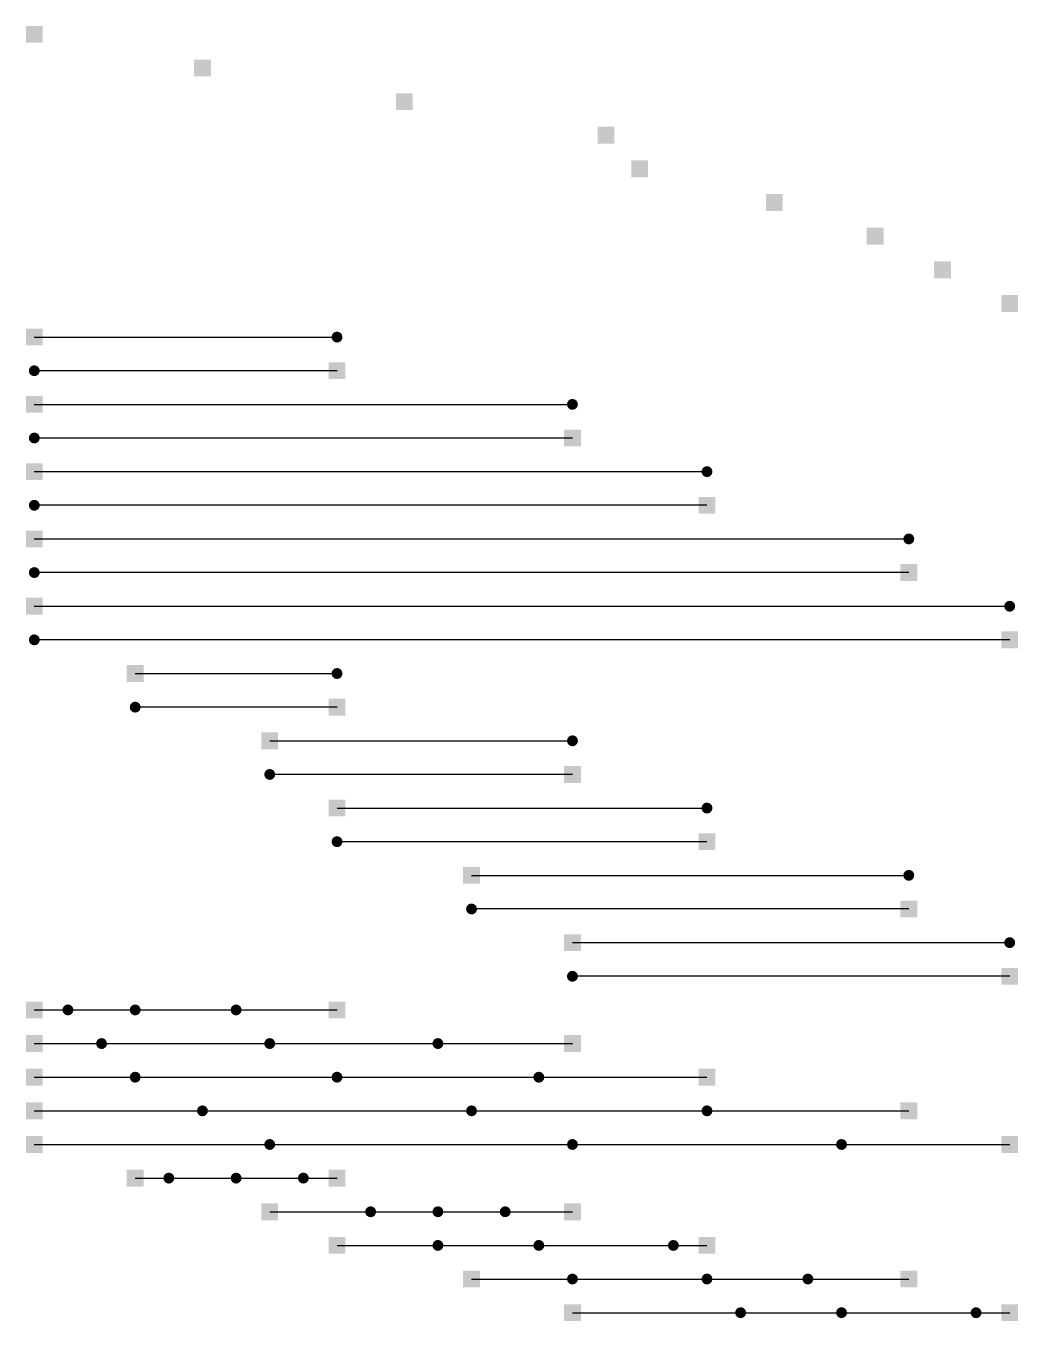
# Model space of a CAD drawing. Header units: metres. Extents: x -0.03 to 2.93, y -3.83 to 0.03.
import ezdxf

# ---------------------------------------------------------------- set-up
doc = ezdxf.new("R2010")
doc.units = ezdxf.units.M

msp = doc.modelspace()

# ---------------------------------------------------------------- hatches: boundary and pattern name
for points in [[(-0.025, -0.025), (0.025, -0.025), (0.025, 0.025), (-0.025, 0.025), (-0.025, -0.025)], [(0.475, -0.125), (0.525, -0.125), (0.525, -0.075), (0.475, -0.075), (0.475, -0.125)], [(1.075, -0.225), (1.125, -0.225), (1.125, -0.175), (1.075, -0.175), (1.075, -0.225)], [(1.675, -0.325), (1.725, -0.325), (1.725, -0.275), (1.675, -0.275), (1.675, -0.325)], [(1.775, -0.425), (1.825, -0.425), (1.825, -0.375), (1.775, -0.375), (1.775, -0.425)], [(2.175, -0.525), (2.225, -0.525), (2.225, -0.475), (2.175, -0.475), (2.175, -0.525)], [(2.475, -0.625), (2.525, -0.625), (2.525, -0.575), (2.475, -0.575), (2.475, -0.625)], [(2.675, -0.725), (2.725, -0.725), (2.725, -0.675), (2.675, -0.675), (2.675, -0.725)], [(2.875, -0.825), (2.925, -0.825), (2.925, -0.775), (2.875, -0.775), (2.875, -0.825)], [(-0.025, -0.925), (0.025, -0.925), (0.025, -0.875), (-0.025, -0.875), (-0.025, -0.925)], [(0.91625, -0.9, 1), (0.88375, -0.9, 1), (0.91625, -0.9)], [(0.01625, -1, 1), (-0.01625, -1, 1), (0.01625, -1)], [(0.875, -1.025), (0.925, -1.025), (0.925, -0.975), (0.875, -0.975), (0.875, -1.025)], [(-0.025, -1.125), (0.025, -1.125), (0.025, -1.075), (-0.025, -1.075), (-0.025, -1.125)], [(1.61625, -1.1, 1), (1.58375, -1.1, 1), (1.61625, -1.1)], [(0.01625, -1.2, 1), (-0.01625, -1.2, 1), (0.01625, -1.2)], [(1.575, -1.225), (1.625, -1.225), (1.625, -1.175), (1.575, -1.175), (1.575, -1.225)], [(-0.025, -1.325), (0.025, -1.325), (0.025, -1.275), (-0.025, -1.275), (-0.025, -1.325)], [(2.01625, -1.3, 1), (1.98375, -1.3, 1), (2.01625, -1.3)], [(0.01625, -1.4, 1), (-0.01625, -1.4, 1), (0.01625, -1.4)], [(1.975, -1.425), (2.025, -1.425), (2.025, -1.375), (1.975, -1.375), (1.975, -1.425)], [(-0.025, -1.525), (0.025, -1.525), (0.025, -1.475), (-0.025, -1.475), (-0.025, -1.525)], [(2.61625, -1.5, 1), (2.58375, -1.5, 1), (2.61625, -1.5)], [(2.575, -1.625), (2.625, -1.625), (2.625, -1.575), (2.575, -1.575), (2.575, -1.625)], [(0.01625, -1.6, 1), (-0.01625, -1.6, 1), (0.01625, -1.6)], [(-0.025, -1.725), (0.025, -1.725), (0.025, -1.675), (-0.025, -1.675), (-0.025, -1.725)], [(2.91625, -1.7, 1), (2.88375, -1.7, 1), (2.91625, -1.7)], [(0.01625, -1.8, 1), (-0.01625, -1.8, 1), (0.01625, -1.8)], [(2.875, -1.825), (2.925, -1.825), (2.925, -1.775), (2.875, -1.775), (2.875, -1.825)], [(0.275, -1.925), (0.325, -1.925), (0.325, -1.875), (0.275, -1.875), (0.275, -1.925)], [(0.91625, -1.9, 1), (0.88375, -1.9, 1), (0.91625, -1.9)], [(0.31625, -2, 1), (0.28375, -2, 1), (0.31625, -2)], [(0.875, -2.025), (0.925, -2.025), (0.925, -1.975), (0.875, -1.975), (0.875, -2.025)], [(0.675, -2.125), (0.725, -2.125), (0.725, -2.075), (0.675, -2.075), (0.675, -2.125)], [(1.61625, -2.1, 1), (1.58375, -2.1, 1), (1.61625, -2.1)], [(0.71625, -2.2, 1), (0.68375, -2.2, 1), (0.71625, -2.2)], [(1.575, -2.225), (1.625, -2.225), (1.625, -2.175), (1.575, -2.175), (1.575, -2.225)], [(0.875, -2.325), (0.925, -2.325), (0.925, -2.275), (0.875, -2.275), (0.875, -2.325)], [(2.01625, -2.3, 1), (1.98375, -2.3, 1), (2.01625, -2.3)], [(0.91625, -2.4, 1), (0.88375, -2.4, 1), (0.91625, -2.4)], [(1.975, -2.425), (2.025, -2.425), (2.025, -2.375), (1.975, -2.375), (1.975, -2.425)], [(1.275, -2.525), (1.325, -2.525), (1.325, -2.475), (1.275, -2.475), (1.275, -2.525)], [(2.61625, -2.5, 1), (2.58375, -2.5, 1), (2.61625, -2.5)], [(2.575, -2.625), (2.625, -2.625), (2.625, -2.575), (2.575, -2.575), (2.575, -2.625)], [(1.31625, -2.6, 1), (1.28375, -2.6, 1), (1.31625, -2.6)], [(1.575, -2.725), (1.625, -2.725), (1.625, -2.675), (1.575, -2.675), (1.575, -2.725)], [(2.91625, -2.7, 1), (2.88375, -2.7, 1), (2.91625, -2.7)], [(1.61625, -2.8, 1), (1.58375, -2.8, 1), (1.61625, -2.8)], [(2.875, -2.825), (2.925, -2.825), (2.925, -2.775), (2.875, -2.775), (2.875, -2.825)], [(-0.025, -2.925), (0.025, -2.925), (0.025, -2.875), (-0.025, -2.875), (-0.025, -2.925)], [(0.11625, -2.9, 1), (0.08375, -2.9, 1), (0.11625, -2.9)], [(0.31625, -2.9, 1), (0.28375, -2.9, 1), (0.31625, -2.9)], [(0.61625, -2.9, 1), (0.58375, -2.9, 1), (0.61625, -2.9)], [(0.875, -2.925), (0.925, -2.925), (0.925, -2.875), (0.875, -2.875), (0.875, -2.925)], [(-0.025, -3.025), (0.025, -3.025), (0.025, -2.975), (-0.025, -2.975), (-0.025, -3.025)], [(0.21625, -3, 1), (0.18375, -3, 1), (0.21625, -3)], [(0.71625, -3, 1), (0.68375, -3, 1), (0.71625, -3)], [(1.21625, -3, 1), (1.18375, -3, 1), (1.21625, -3)], [(1.575, -3.025), (1.625, -3.025), (1.625, -2.975), (1.575, -2.975), (1.575, -3.025)], [(-0.025, -3.125), (0.025, -3.125), (0.025, -3.075), (-0.025, -3.075), (-0.025, -3.125)], [(1.975, -3.125), (2.025, -3.125), (2.025, -3.075), (1.975, -3.075), (1.975, -3.125)], [(0.31625, -3.1, 1), (0.28375, -3.1, 1), (0.31625, -3.1)], [(0.91625, -3.1, 1), (0.88375, -3.1, 1), (0.91625, -3.1)], [(1.51625, -3.1, 1), (1.48375, -3.1, 1), (1.51625, -3.1)], [(-0.025, -3.225), (0.025, -3.225), (0.025, -3.175), (-0.025, -3.175), (-0.025, -3.225)], [(0.51625, -3.2, 1), (0.48375, -3.2, 1), (0.51625, -3.2)], [(1.31625, -3.2, 1), (1.28375, -3.2, 1), (1.31625, -3.2)], [(2.01625, -3.2, 1), (1.98375, -3.2, 1), (2.01625, -3.2)], [(2.575, -3.225), (2.625, -3.225), (2.625, -3.175), (2.575, -3.175), (2.575, -3.225)], [(-0.025, -3.325), (0.025, -3.325), (0.025, -3.275), (-0.025, -3.275), (-0.025, -3.325)], [(0.71625, -3.3, 1), (0.68375, -3.3, 1), (0.71625, -3.3)], [(1.61625, -3.3, 1), (1.58375, -3.3, 1), (1.61625, -3.3)], [(2.41625, -3.3, 1), (2.38375, -3.3, 1), (2.41625, -3.3)], [(2.875, -3.325), (2.925, -3.325), (2.925, -3.275), (2.875, -3.275), (2.875, -3.325)], [(0.275, -3.425), (0.325, -3.425), (0.325, -3.375), (0.275, -3.375), (0.275, -3.425)], [(0.41625, -3.4, 1), (0.38375, -3.4, 1), (0.41625, -3.4)], [(0.61625, -3.4, 1), (0.58375, -3.4, 1), (0.61625, -3.4)], [(0.81625, -3.4, 1), (0.78375, -3.4, 1), (0.81625, -3.4)], [(0.875, -3.425), (0.925, -3.425), (0.925, -3.375), (0.875, -3.375), (0.875, -3.425)], [(0.675, -3.525), (0.725, -3.525), (0.725, -3.475), (0.675, -3.475), (0.675, -3.525)], [(1.01625, -3.5, 1), (0.98375, -3.5, 1), (1.01625, -3.5)], [(1.21625, -3.5, 1), (1.18375, -3.5, 1), (1.21625, -3.5)], [(1.41625, -3.5, 1), (1.38375, -3.5, 1), (1.41625, -3.5)], [(1.575, -3.525), (1.625, -3.525), (1.625, -3.475), (1.575, -3.475), (1.575, -3.525)], [(0.875, -3.625), (0.925, -3.625), (0.925, -3.575), (0.875, -3.575), (0.875, -3.625)], [(1.975, -3.625), (2.025, -3.625), (2.025, -3.575), (1.975, -3.575), (1.975, -3.625)], [(1.21625, -3.6, 1), (1.18375, -3.6, 1), (1.21625, -3.6)], [(1.51625, -3.6, 1), (1.48375, -3.6, 1), (1.51625, -3.6)], [(1.91625, -3.6, 1), (1.88375, -3.6, 1), (1.91625, -3.6)], [(1.275, -3.725), (1.325, -3.725), (1.325, -3.675), (1.275, -3.675), (1.275, -3.725)], [(1.61625, -3.7, 1), (1.58375, -3.7, 1), (1.61625, -3.7)], [(2.01625, -3.7, 1), (1.98375, -3.7, 1), (2.01625, -3.7)], [(2.31625, -3.7, 1), (2.28375, -3.7, 1), (2.31625, -3.7)], [(2.575, -3.725), (2.625, -3.725), (2.625, -3.675), (2.575, -3.675), (2.575, -3.725)], [(1.575, -3.825), (1.625, -3.825), (1.625, -3.775), (1.575, -3.775), (1.575, -3.825)], [(2.11625, -3.8, 1), (2.08375, -3.8, 1), (2.11625, -3.8)], [(2.41625, -3.8, 1), (2.38375, -3.8, 1), (2.41625, -3.8)], [(2.81625, -3.8, 1), (2.78375, -3.8, 1), (2.81625, -3.8)], [(2.875, -3.825), (2.925, -3.825), (2.925, -3.775), (2.875, -3.775), (2.875, -3.825)]]:
    msp.add_hatch(color=7).paths.add_polyline_path(points)

# ---------------------------------------------------------------- linework, layer by layer
for p, q in [((0, -0.9), (0.9, -0.9)), ((0.9, -1), (0, -1)), ((0, -1.1), (1.6, -1.1)), ((1.6, -1.2), (0, -1.2)), ((0, -1.3), (2, -1.3)), ((2, -1.4), (0, -1.4)), ((0, -1.5), (2.6, -1.5)), ((2.6, -1.6), (0, -1.6)), ((0, -1.7), (2.9, -1.7)), ((2.9, -1.8), (0, -1.8)), ((0.3, -1.9), (0.9, -1.9)), ((0.9, -2), (0.3, -2)), ((0.7, -2.1), (1.6, -2.1)), ((1.6, -2.2), (0.7, -2.2)), ((0.9, -2.3), (2, -2.3)), ((2, -2.4), (0.9, -2.4)), ((1.3, -2.5), (2.6, -2.5)), ((2.6, -2.6), (1.3, -2.6)), ((1.6, -2.7), (2.9, -2.7)), ((2.9, -2.8), (1.6, -2.8)), ((0, -2.9), (0.9, -2.9)), ((0, -3), (1.6, -3)), ((0, -3.1), (2, -3.1)), ((0, -3.2), (2.6, -3.2)), ((0, -3.3), (2.9, -3.3)), ((0.3, -3.4), (0.9, -3.4)), ((0.7, -3.5), (1.6, -3.5)), ((0.9, -3.6), (2, -3.6)), ((1.3, -3.7), (2.6, -3.7)), ((1.6, -3.8), (2.9, -3.8))]:
    msp.add_line(p, q)

doc.saveas('drawing.dxf')
